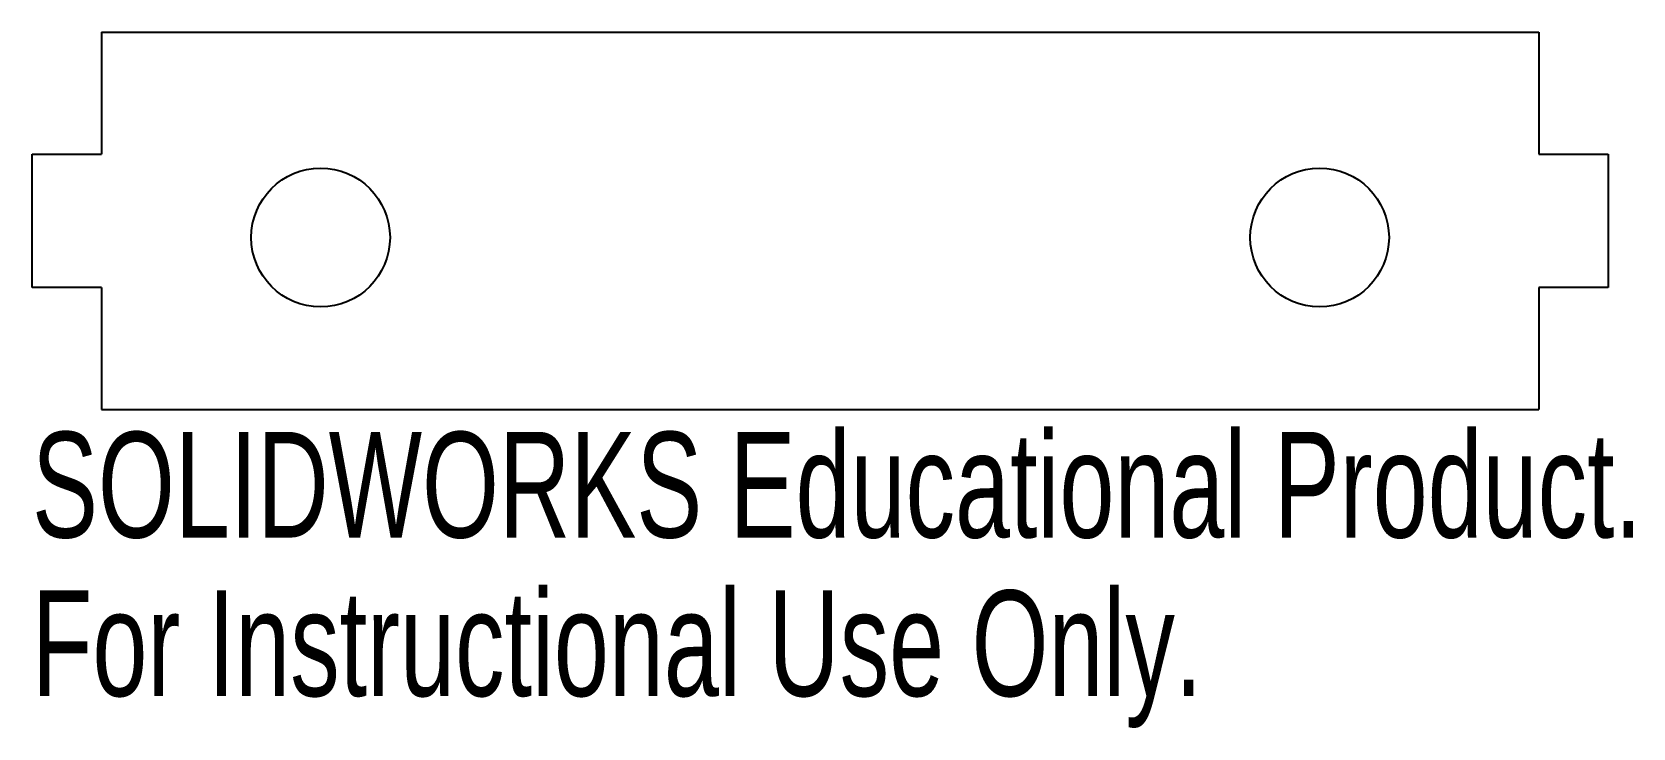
# Model space of a CAD drawing. Header units: inches. Extents: x -1.42 to 1.46, y -0.91 to 0.34.
import ezdxf

# ---------------------------------------------------------------- set-up
doc = ezdxf.new("R2010")
doc.units = ezdxf.units.IN
doc.header["$MEASUREMENT"] = 0
doc.styles.add('SLDTEXTSTYLE0', font='TXT', dxfattribs={"width": 0.7})

msp = doc.modelspace()

# ---------------------------------------------------------------- linework, layer by layer
at = {"color": 7, "linetype": 'Continuous', "lineweight": 25}
for p, q in [((-1.295, 0.34), (1.295, 0.34)), ((-1.295, 0.34), (-1.295, 0.12)), ((1.295, 0.34), (1.295, 0.12)), ((-1.42, 0.12), (-1.295, 0.12)), ((-1.42, -0.12), (-1.42, 0.12)), ((1.295, 0.12), (1.42, 0.12)), ((1.42, 0.12), (1.42, -0.12)), ((-1.295, -0.12), (-1.42, -0.12)), ((-1.295, -0.12), (-1.295, -0.34)), ((1.295, -0.12), (1.295, -0.34)), ((1.42, -0.12), (1.295, -0.12)), ((-1.295, -0.34), (1.295, -0.34))]:
    msp.add_line(p, q, dxfattribs=at)
for centre in [(-0.9, -0.03), (0.9, -0.03)]:
    msp.add_circle(centre, 0.125, dxfattribs=at)

# ---------------------------------------------------------------- texts
at = {"color": 7, "linetype": 'Continuous', "char_height": 0.1903, "attachment_point": 1, "style": 'SLDTEXTSTYLE0'}
for s, insert in [('SOLIDWORKS Educational Product.', (-1.42, -0.3801)), ('For Instructional Use Only.', (-1.42, -0.6656))]:
    msp.add_mtext(s, dxfattribs=dict(at, insert=insert))

doc.saveas('drawing.dxf')
